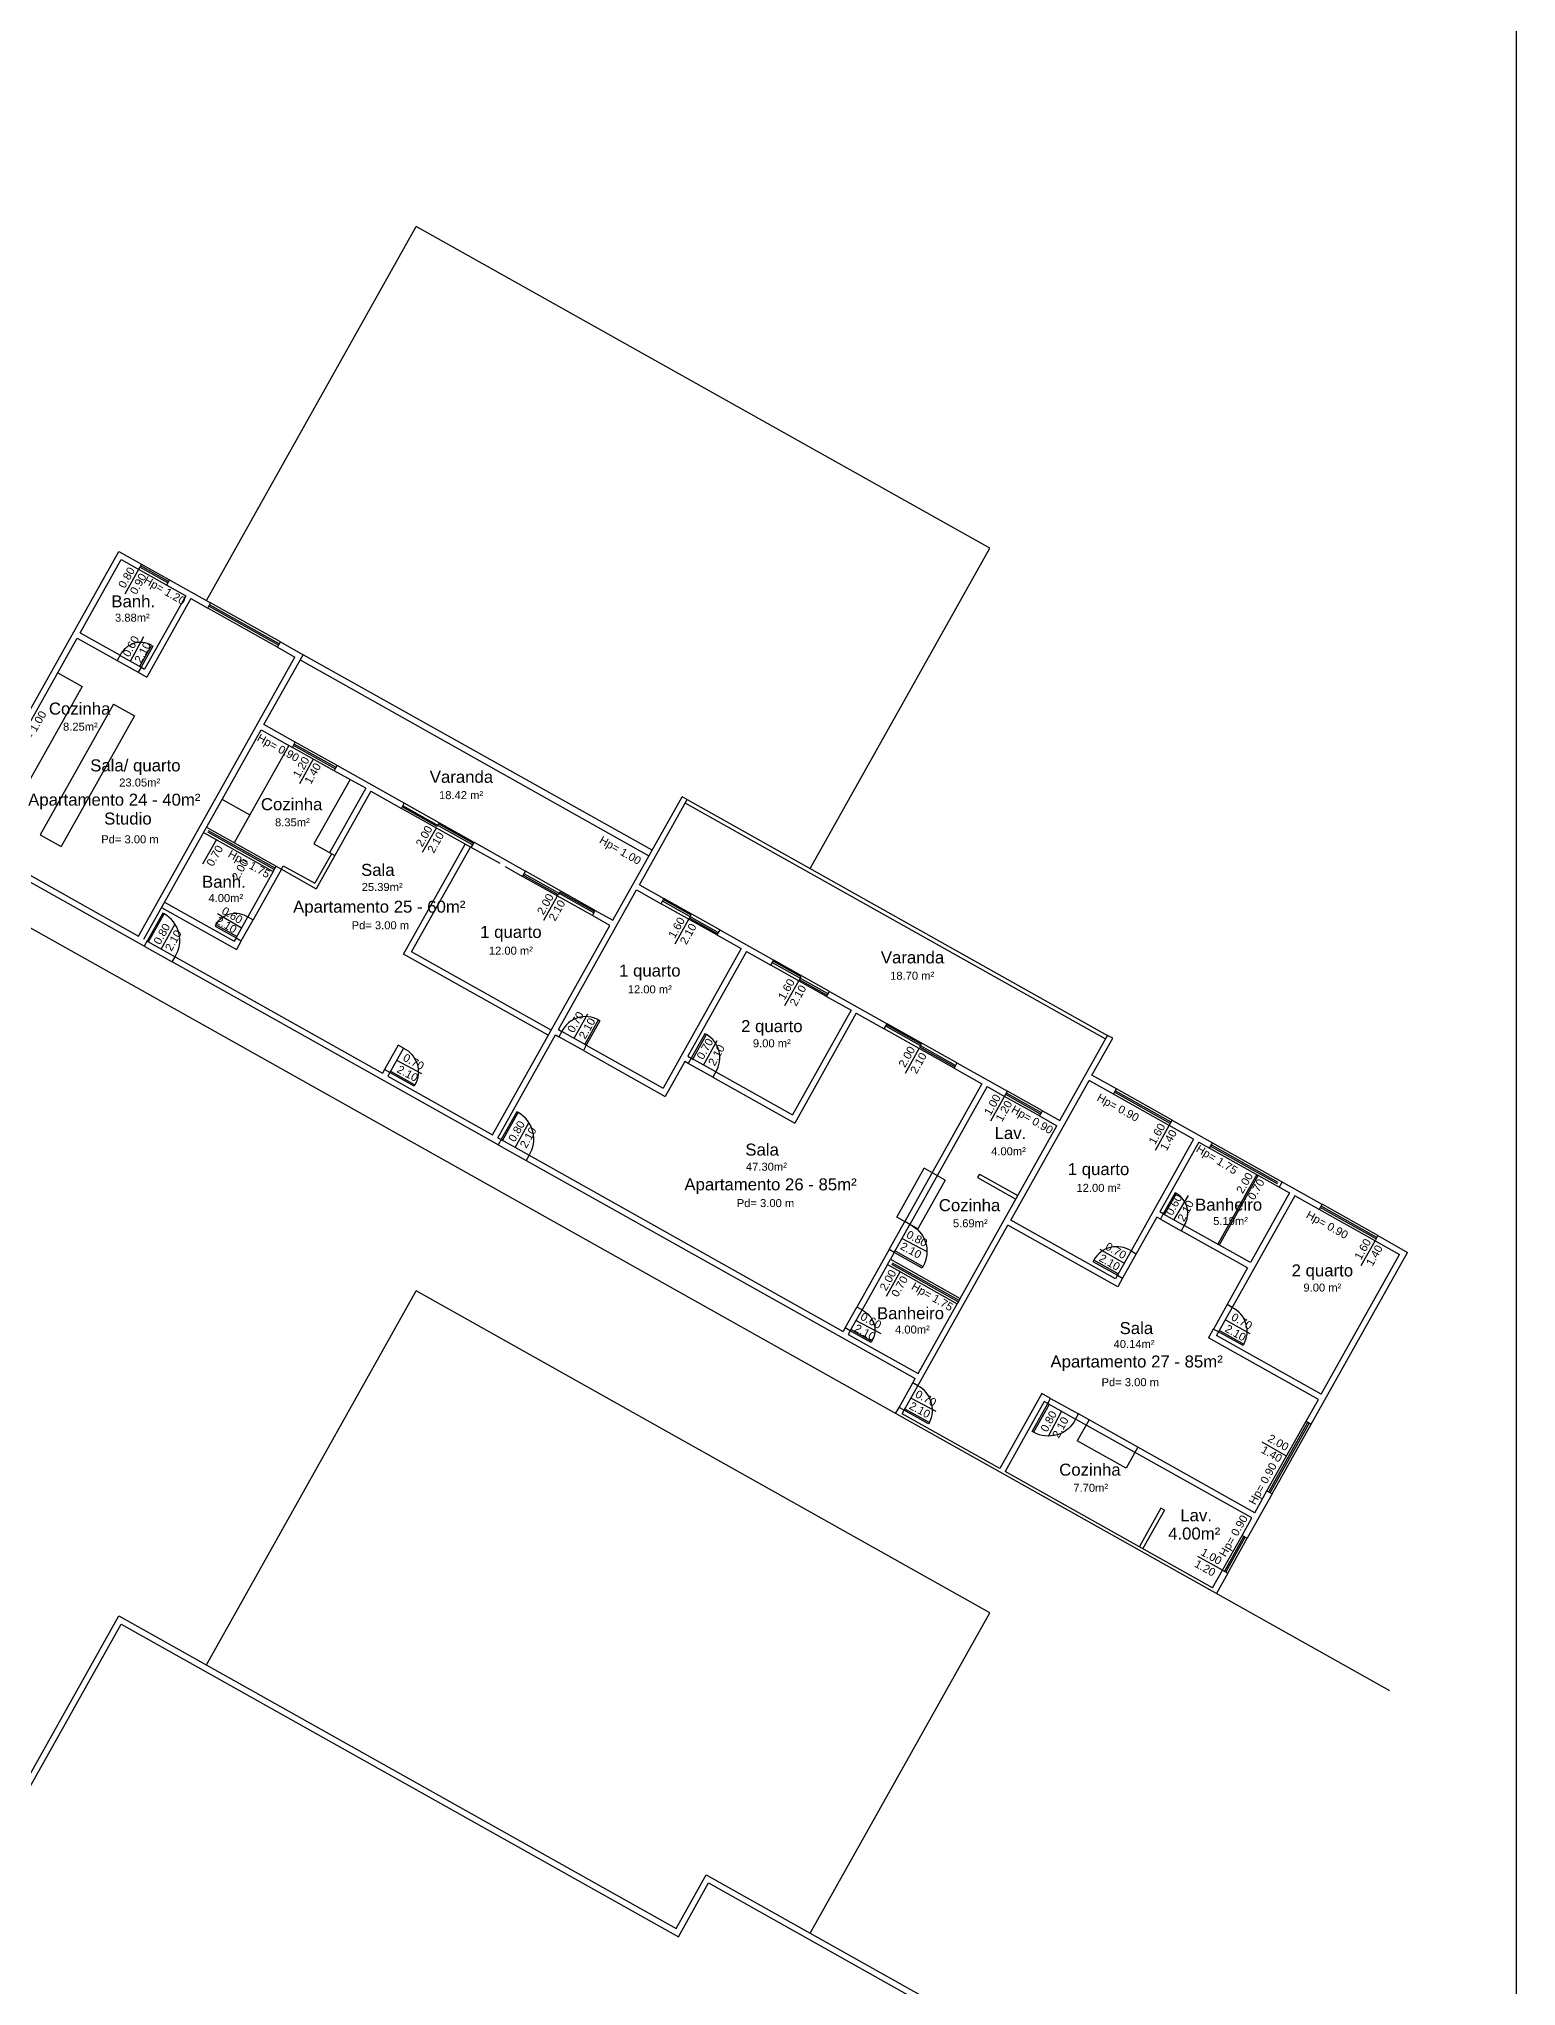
# Model space of a CAD drawing. Header units: millimetres. Extents: x -210 to 1173, y -437 to 320.
# Drawn here: x 755.02 to 791.96, y -262.36 to -213.69 of the extents above; entities that cross this region are included whole.
import ezdxf
from ezdxf.enums import TextEntityAlignment as Align

# ---------------------------------------------------------------- set-up
doc = ezdxf.new("R2010")
doc.units = ezdxf.units.MM
doc.header["$LTSCALE"] = 0.3
doc.linetypes.add('DASHED2', pattern=[9.525, 6.35, -3.175])
for name, color, linetype in [('CORTE', 6, 'Continuous'), ('COTAS', 1, 'Continuous'), ('ESQUADRIAS', 3, 'Continuous'), ('PISO', 1, 'Continuous'), ('PROJEÇÃO', 1, 'DASHED2'), ('TEXTOS', 2, 'Continuous'), ('VISTA', 2, 'Continuous')]:
    doc.layers.add(name, color=color, linetype=linetype)
doc.styles.add('2MM 1_100', font='ARIAL.TTF', dxfattribs={"height": 0.2})
doc.styles.add('3MM 1_100', font='ARIAL.TTF', dxfattribs={"height": 0.3})

msp = doc.modelspace()

# ---------------------------------------------------------------- linework, layer by layer
msp.add_line((788.803, -254.98), (745.245, -230.546))
at = {"layer": 'CORTE'}
for p, q in [((791.962, -173.888), (791.962, -218.888)), ((791.962, -216.856), (791.962, -261.856)), ((753.034, -233.605), (757.021, -226.496)), ((756.051, -228.532), (757.078, -226.701)), ((757.021, -226.496), (759.315, -227.783)), ((757.078, -226.701), (758.692, -227.606)), ((758.692, -227.606), (757.665, -229.438)), ((758.823, -227.679), (757.723, -229.642)), ((758.823, -227.679), (759.242, -227.914)), ((759.242, -227.914), (759.315, -227.783)), ((753.165, -233.678), (755.978, -228.663)), ((755.978, -228.663), (756.981, -229.226)), ((756.051, -228.532), (757.055, -229.095)), ((760.986, -228.892), (761.06, -228.761)), ((761.06, -228.761), (761.629, -229.081)), ((756.573, -228.991), (756.573, -228.991)), ((757.055, -229.095), (756.981, -229.226)), ((757.511, -236.116), (761.424, -229.138)), ((760.65, -230.825), (761.629, -229.081)), ((760.986, -228.892), (761.424, -229.138)), ((757.578, -229.389), (757.505, -229.52)), ((757.505, -229.52), (757.723, -229.642)), ((757.578, -229.389), (757.665, -229.438)), ((757.642, -236.189), (760.577, -230.956)), ((760.577, -230.956), (761.361, -231.396)), ((761.434, -231.265), (760.65, -230.825)), ((761.361, -231.396), (761.434, -231.265)), ((762.408, -231.983), (762.481, -231.852)), ((763.195, -232.417), (762.408, -231.983)), ((764.159, -232.793), (762.481, -231.852)), ((763.195, -232.417), (762.291, -234.029)), ((763.326, -232.49), (762.422, -234.103)), ((763.326, -232.49), (764.086, -232.924)), ((769.374, -235.717), (771.106, -232.629)), ((771.237, -232.702), (771.106, -232.629)), ((764.086, -232.924), (764.159, -232.793)), ((770.043, -234.831), (771.237, -232.702)), ((759.137, -233.522), (760.881, -234.5)), ((759.21, -233.391), (761.085, -234.442)), ((753.935, -234.11), (757.511, -236.116)), ((764.139, -236.566), (765.681, -233.817)), ((764.343, -236.508), (765.812, -233.89)), ((765.83, -233.902), (765.904, -233.771)), ((766.554, -234.299), (765.83, -233.902)), ((765.904, -233.77), (767.191, -234.494)), ((757.657, -236.366), (753.863, -234.238)), ((760.881, -234.5), (760.246, -235.634)), ((761.085, -234.442), (760.376, -235.707)), ((766.684, -234.373), (767.118, -234.625)), ((767.118, -234.625), (767.191, -234.494)), ((768.012, -238.45), (769.969, -234.961)), ((769.969, -234.961), (770.579, -235.304)), ((770.043, -234.831), (770.653, -235.173)), ((758.086, -235.397), (759.961, -236.449)), ((758.159, -235.266), (759.903, -236.244)), ((768.863, -235.602), (768.936, -235.472)), ((768.936, -235.472), (769.374, -235.717)), ((770.579, -235.304), (770.653, -235.173)), ((760.246, -235.634), (760.376, -235.707)), ((766.364, -241.08), (769.3, -235.848)), ((769.3, -235.848), (768.863, -235.602)), ((772.048, -235.955), (771.975, -236.086)), ((772.048, -235.955), (773.399, -236.713)), ((757.732, -236.232), (757.657, -236.366)), ((759.952, -236.157), (759.903, -236.244)), ((759.952, -236.157), (760.083, -236.231)), ((760.083, -236.231), (759.961, -236.449)), ((767.833, -238.465), (764.343, -236.508)), ((772.585, -236.428), (770.629, -239.917)), ((772.715, -236.502), (771.248, -239.119)), ((771.975, -236.086), (772.585, -236.428)), ((772.715, -236.502), (773.326, -236.844)), ((758.355, -236.758), (758.427, -236.629)), ((766.51, -241.332), (758.355, -236.758)), ((758.427, -236.629), (763.616, -239.539)), ((767.76, -238.595), (764.139, -236.566)), ((773.326, -236.844), (773.399, -236.713)), ((774.721, -237.627), (774.795, -237.496)), ((774.795, -237.496), (776.235, -238.304)), ((775.332, -237.969), (773.865, -240.586)), ((774.721, -237.627), (775.332, -237.969)), ((768.012, -238.45), (768.1, -238.498)), ((768.1, -238.498), (768.026, -238.629)), ((775.463, -238.042), (773.923, -240.79)), ((775.463, -238.042), (776.161, -238.434)), ((776.161, -238.434), (776.235, -238.304)), ((764.138, -238.915), (764.008, -238.842)), ((766.495, -241.154), (767.939, -238.581)), ((767.939, -238.581), (768.026, -238.63)), ((768.71, -238.841), (768.637, -238.972)), ((768.637, -238.972), (770.686, -240.122)), ((768.71, -238.841), (770.629, -239.917)), ((780.553, -240.725), (781.747, -238.597)), ((781.355, -239.594), (781.874, -238.668)), ((781.874, -238.668), (781.747, -238.597)), ((763.665, -239.452), (763.616, -239.539)), ((763.796, -239.525), (763.665, -239.452)), ((771.175, -239.249), (770.686, -240.122)), ((771.262, -239.298), (771.175, -239.249)), ((771.248, -239.119), (771.336, -239.168)), ((771.336, -239.168), (771.262, -239.298)), ((777.979, -239.282), (777.906, -239.413)), ((777.906, -239.413), (778.605, -239.804)), ((777.979, -239.282), (779.245, -239.991)), ((763.796, -239.525), (763.747, -239.613)), ((763.747, -239.613), (766.364, -241.08)), ((771.946, -239.51), (771.873, -239.641)), ((771.873, -239.641), (773.923, -240.79)), ((771.946, -239.51), (773.865, -240.586)), ((778.605, -239.804), (776.673, -243.25)), ((778.735, -239.878), (776.804, -243.323)), ((778.735, -239.878), (779.172, -240.122)), ((779.325, -243.214), (781.282, -239.725)), ((781.892, -240.067), (781.282, -239.725)), ((781.966, -239.936), (781.355, -239.594)), ((781.892, -240.067), (781.966, -239.936)), ((779.172, -240.122), (779.245, -239.991)), ((778.058, -245.173), (780.48, -240.856)), ((780.044, -240.612), (780.117, -240.481)), ((780.044, -240.611), (780.48, -240.856)), ((780.117, -240.481), (780.553, -240.725)), ((783.288, -240.849), (783.362, -240.718)), ((783.899, -241.191), (783.288, -240.849)), ((787.109, -242.826), (783.356, -240.718)), ((766.495, -241.154), (766.582, -241.203)), ((766.582, -241.203), (766.51, -241.332)), ((783.899, -241.191), (782.334, -243.982)), ((784.03, -241.264), (783.052, -243.008)), ((784.03, -241.264), (786.298, -242.536)), ((767.28, -241.594), (767.208, -241.723)), ((767.208, -241.723), (776.933, -247.178)), ((767.28, -241.594), (775.133, -245.997)), ((785.479, -242.074), (784.5, -243.818)), ((785.514, -242.094), (784.535, -243.838)), ((786.429, -242.609), (784.864, -245.4)), ((786.298, -242.536), (785.32, -244.278)), ((787.04, -242.951), (786.429, -242.608)), ((787.113, -242.82), (787.04, -242.951)), ((776.804, -243.323), (776.673, -243.25)), ((777.002, -247.357), (779.252, -243.344)), ((782, -244.884), (779.252, -243.344)), ((781.942, -244.68), (779.325, -243.214)), ((782.979, -243.139), (782.464, -244.056)), ((783.066, -243.187), (782.979, -243.139)), ((783.139, -243.057), (783.052, -243.008)), ((783.139, -243.057), (783.066, -243.187)), ((783.663, -243.35), (783.59, -243.481)), ((785.32, -244.278), (783.663, -243.35)), ((785.247, -244.409), (783.59, -243.481)), ((788.509, -243.602), (788.435, -243.733)), ((788.435, -243.733), (789.046, -244.075)), ((788.509, -243.602), (789.247, -244.024)), ((791.962, -243.468), (791.962, -288.468)), ((776.282, -243.948), (775.475, -245.387)), ((776.241, -244.326), (775.606, -245.46)), ((776.241, -244.326), (777.985, -245.304)), ((776.413, -244.021), (776.282, -243.948)), ((776.413, -244.021), (776.315, -244.195)), ((776.315, -244.195), (778.058, -245.173)), ((782.334, -243.982), (782.464, -244.056)), ((786.841, -248.313), (789.247, -244.024)), ((787.091, -247.564), (789.046, -244.075)), ((781.991, -244.593), (781.942, -244.68)), ((781.991, -244.593), (782.122, -244.666)), ((782.122, -244.666), (782, -244.884)), ((785.247, -244.409), (784.733, -245.326)), ((777.006, -247.048), (777.985, -245.304)), ((775.606, -245.46), (775.475, -245.387)), ((784.864, -245.4), (784.733, -245.326)), ((775.181, -245.91), (775.132, -245.998)), ((775.312, -245.984), (775.181, -245.91)), ((775.312, -245.984), (775.263, -246.071)), ((775.263, -246.071), (777.006, -247.048)), ((784.39, -245.937), (784.268, -246.155)), ((787.017, -247.695), (784.268, -246.155)), ((784.521, -246.01), (784.39, -245.937)), ((784.521, -246.01), (784.472, -246.097)), ((787.091, -247.564), (784.472, -246.097)), ((776.874, -247.285), (776.933, -247.178)), ((777.002, -247.357), (776.874, -247.285)), ((780.105, -247.548), (779.052, -249.425)), ((780.162, -247.752), (779.183, -249.498)), ((780.323, -247.67), (780.105, -247.548)), ((780.249, -247.801), (780.162, -247.752)), ((780.249, -247.801), (780.323, -247.67)), ((786.711, -248.24), (787.017, -247.695)), ((776.446, -248.048), (776.531, -247.895)), ((776.659, -247.967), (776.531, -247.895)), ((776.61, -248.054), (776.659, -247.967)), ((779.052, -249.425), (776.61, -248.054)), ((779.052, -249.425), (776.61, -248.054)), ((780.947, -248.192), (781.021, -248.061)), ((785.353, -250.66), (780.947, -248.192)), ((785.427, -250.529), (781.021, -248.061)), ((786.711, -248.24), (786.841, -248.313)), ((784.371, -252.411), (779.183, -249.498)), ((784.371, -252.411), (779.183, -249.498)), ((785.863, -250.057), (785.239, -251.169)), ((785.427, -250.529), (785.732, -249.984)), ((785.732, -249.984), (785.863, -250.057)), ((785.109, -251.096), (785.353, -250.66)), ((785.109, -251.096), (785.239, -251.169)), ((784.824, -251.604), (784.824, -251.604)), ((784.824, -251.604), (784.824, -251.604)), ((784.371, -252.411), (784.62, -251.968)), ((784.75, -252.042), (784.467, -252.547)), ((784.619, -251.968), (784.75, -252.042))]:
    msp.add_line(p, q, dxfattribs=at)
at = {"layer": 'COTAS'}
for p, q in [((757.177, -227.556), (757.521, -226.943)), ((757.316, -229.242), (757.647, -228.622)), ((761.544, -232.297), (761.888, -231.684)), ((764.618, -234.02), (764.962, -233.407)), ((759.46, -233.701), (759.116, -234.314)), ((759.486, -235.552), (760.092, -235.909)), ((767.65, -235.72), (767.994, -235.107)), ((758.422, -235.82), (758.078, -236.433)), ((770.932, -236.307), (771.275, -235.694)), ((773.678, -237.847), (774.022, -237.234)), ((768.405, -238.67), (768.749, -238.057)), ((771.641, -239.339), (771.985, -238.726)), ((776.69, -239.537), (777.034, -238.924)), ((763.967, -239.22), (764.587, -239.551)), ((778.828, -240.735), (779.172, -240.122)), ((766.931, -241.398), (767.274, -240.785)), ((782.944, -241.462), (783.288, -240.849)), ((785.481, -242.071), (785.157, -242.646)), ((783.758, -242.598), (783.401, -243.203)), ((776.608, -243.672), (777.228, -244.003)), ((788.092, -244.346), (788.435, -243.733)), ((781.549, -243.943), (782.162, -244.287)), ((776.218, -245.119), (776.562, -244.506)), ((775.459, -245.722), (776.079, -246.053)), ((784.694, -245.705), (785.307, -246.05)), ((776.831, -247.662), (777.451, -247.993)), ((780.267, -248.616), (780.598, -247.996)), ((786.222, -249.112), (785.609, -248.768)), ((784.619, -251.968), (784.006, -251.624))]:
    msp.add_line(p, q, dxfattribs=at)
at = {"layer": 'ESQUADRIAS'}
for p, q in [((761.013, -228.844), (759.269, -227.867)), ((761.033, -228.809), (759.288, -227.832)), ((762.434, -231.935), (761.388, -231.348)), ((762.454, -231.9), (761.407, -231.313)), ((764.979, -233.376), (764.107, -232.887)), ((765.867, -233.837), (764.123, -232.859)), ((765.018, -233.307), (764.979, -233.376)), ((765.89, -233.796), (765.018, -233.307)), ((768.008, -235.083), (767.135, -234.594)), ((768.899, -235.537), (767.155, -234.559)), ((768.047, -235.013), (768.008, -235.083)), ((768.919, -235.502), (768.047, -235.013)), ((772.012, -236.021), (770.616, -235.238)), ((771.333, -235.595), (770.636, -235.203)), ((771.294, -235.664), (771.333, -235.595)), ((771.992, -236.056), (771.294, -235.664)), ((774.758, -237.561), (773.363, -236.779)), ((774.08, -237.135), (773.382, -236.744)), ((774.041, -237.205), (774.08, -237.135)), ((774.739, -237.596), (774.041, -237.205)), ((777.942, -239.347), (776.198, -238.369)), ((777.09, -238.823), (776.218, -238.334)), ((777.051, -238.893), (777.09, -238.823)), ((777.923, -239.382), (777.051, -238.893)), ((780.071, -240.563), (779.198, -240.074)), ((780.09, -240.529), (779.218, -240.039)), ((783.315, -240.801), (781.919, -240.019)), ((783.335, -240.766), (781.939, -239.984)), ((788.482, -243.65), (787.086, -242.868)), ((788.462, -243.685), (787.066, -242.903)), ((785.78, -250.011), (786.758, -248.266)), ((785.815, -250.03), (786.793, -248.286)), ((784.667, -251.995), (785.157, -251.123)), ((784.702, -252.015), (785.191, -251.142))]:
    msp.add_line(p, q, dxfattribs=at)
for points in [[(757.578, -229.389), (757.543, -229.369), (757.836, -228.846), (757.871, -228.865)], [(757.729, -236.238), (757.764, -236.257), (758.155, -235.56), (758.12, -235.54)], [(768.71, -238.841), (768.675, -238.821), (769.017, -238.211), (769.052, -238.23)], [(771.336, -239.168), (771.371, -239.187), (771.713, -238.577), (771.678, -238.557)], [(766.582, -241.203), (766.617, -241.222), (767.008, -240.524), (766.974, -240.505)], [(783.139, -243.057), (783.174, -243.076), (783.468, -242.553), (783.433, -242.533)], [(781.991, -244.593), (782.011, -244.558), (781.4, -244.215), (781.381, -244.25)], [(784.523, -246.011), (784.542, -245.976), (785.153, -246.318), (785.134, -246.353)], [(776.679, -247.932), (777.289, -248.275), (777.269, -248.31), (776.659, -247.967)]]:
    msp.add_lwpolyline(points, close=True, dxfattribs=at)
at = {"layer": 'ESQUADRIAS', "extrusion": (-5.9867e-17, -1.0683e-16, -1)}
msp.add_lwpolyline([(-759.952, -236.157), (-759.972, -236.122), (-759.448, -235.829), (-759.429, -235.864)], close=True, dxfattribs=at)
at = {"layer": 'ESQUADRIAS', "extrusion": (-5.99217e-17, -1.06799e-16, -1)}
msp.add_lwpolyline([(-763.796, -239.525), (-763.815, -239.49), (-764.426, -239.833), (-764.406, -239.868)], close=True, dxfattribs=at)
at = {"layer": 'ESQUADRIAS', "extrusion": (-5.98874e-17, -1.06818e-16, -1)}
for points in [[(-776.413, -244.021), (-776.432, -243.986), (-777.13, -244.377), (-777.11, -244.412)], [(-775.312, -245.984), (-775.332, -245.949), (-775.855, -246.242), (-775.836, -246.277)]]:
    msp.add_lwpolyline(points, close=True, dxfattribs=at)
at = {"layer": 'ESQUADRIAS', "extrusion": (3.07119e-13, 8.67055e-14, -1), "elevation": 0}
msp.add_lwpolyline([(-780.249, -247.801), (-780.284, -247.82), (-779.893, -248.518), (-779.858, -248.499)], close=True, dxfattribs=at)
at = {"layer": 'PISO', "extrusion": (1.06843e-16, -5.98433e-17, -1)}
for p, q in [((756.981, -229.226), (757.505, -229.52)), ((757.055, -229.096), (757.578, -229.389))]:
    msp.add_line(p, q, dxfattribs=at)
at = {"layer": 'PISO'}
for p, q in [((765.83, -233.902), (764.086, -232.924)), ((765.904, -233.771), (764.159, -232.793)), ((762.335, -234.054), (761.919, -234.795)), ((762.422, -234.103), (761.958, -234.931)), ((761.085, -234.442), (761.134, -234.355)), ((761.085, -234.442), (761.958, -234.931)), ((761.134, -234.355), (761.919, -234.795)), ((768.936, -235.472), (767.192, -234.493)), ((768.863, -235.602), (767.118, -234.624)), ((771.975, -236.086), (770.579, -235.304)), ((772.048, -235.955), (770.653, -235.173)), ((759.952, -236.157), (760.246, -235.634)), ((760.083, -236.231), (760.376, -235.707)), ((774.721, -237.627), (773.326, -236.844)), ((774.795, -237.496), (773.399, -236.713)), ((768.71, -238.841), (768.1, -238.498)), ((777.906, -239.413), (776.161, -238.434)), ((777.979, -239.282), (776.235, -238.304)), ((768.637, -238.972), (768.026, -238.629)), ((771.873, -239.641), (771.262, -239.298)), ((771.946, -239.51), (771.336, -239.168)), ((776.282, -243.948), (776.673, -243.25)), ((776.413, -244.021), (776.804, -243.323)), ((782.334, -243.982), (781.991, -244.593)), ((782.465, -244.056), (782.122, -244.666)), ((759.212, -254.336), (764.457, -244.984)), ((778.804, -253.03), (764.457, -244.984)), ((775.181, -245.91), (775.475, -245.387)), ((775.312, -245.984), (775.606, -245.46)), ((784.733, -245.327), (784.392, -245.938)), ((784.864, -245.4), (784.523, -246.011)), ((776.531, -247.895), (776.874, -247.285)), ((776.659, -247.967), (777.002, -247.357)), ((780.323, -247.67), (781.021, -248.061)), ((780.249, -247.801), (780.947, -248.192)), ((774.313, -261.039), (778.804, -253.03))]:
    msp.add_line(p, q, dxfattribs=at)
at = {"layer": 'PISO', "extrusion": (1.06818e-16, -5.98874e-17, -1)}
for p, q in [((757.657, -236.366), (758.355, -236.758)), ((757.729, -236.238), (758.427, -236.629)), ((766.51, -241.332), (767.208, -241.723)), ((766.582, -241.203), (767.28, -241.594))]:
    msp.add_line(p, q, dxfattribs=at)
at = {"layer": 'PISO', "extrusion": (-5.99217e-17, -1.06799e-16, -1)}
for p, q in [((764.007, -238.841), (763.665, -239.452)), ((764.138, -238.915), (763.796, -239.525))]:
    msp.add_line(p, q, dxfattribs=at)
at = {"layer": 'PISO', "extrusion": (1.06837e-16, -5.98539e-17, -1)}
for p, q in [((783.066, -243.187), (783.59, -243.481)), ((783.139, -243.057), (783.663, -243.35))]:
    msp.add_line(p, q, dxfattribs=at)
at = {"layer": 'PISO'}
for centre, radius, start, end in [((757.562, -229.335), 0.561, 60.7465, 154.6964), ((757.783, -236.223), 0.761, 327.7853, 60.7229), ((768.694, -238.787), 0.661, 60.7386, 154.1079), ((771.39, -239.153), 0.661, 327.3472, 60.7166), ((766.636, -241.188), 0.761, 327.7853, 60.7229), ((783.193, -243.042), 0.561, 326.791, 60.7409), ((781.977, -244.539), 0.661, 57.3234, 150.6928), ((784.576, -245.995), 0.661, 330.7889, 64.1583), ((776.686, -247.96), 0.681, 332.3678, 62.3678)]:
    msp.add_arc(centre, radius, start, end, dxfattribs=at)
at = {"layer": 'PISO', "extrusion": (-5.9867e-17, -1.0683e-16, -1)}
msp.add_arc((-759.938, -236.103), 0.561, 29.2661, 123.216, dxfattribs=at)
at = {"layer": 'PISO', "extrusion": (-5.99217e-17, -1.06799e-16, -1)}
msp.add_arc((-763.849, -239.509), 0.661, 115.9261, 209.2955, dxfattribs=at)
at = {"layer": 'PISO', "extrusion": (-5.98874e-17, -1.06818e-16, -1)}
for centre, radius, start, end in [((-776.481, -243.999), 0.749, 115.506, 209.6781), ((-775.365, -245.968), 0.561, 115.3272, 209.2771)]:
    msp.add_arc(centre, radius, start, end, dxfattribs=at)
at = {"layer": 'PISO', "extrusion": (3.07119e-13, 8.67055e-14, -1)}
msp.add_arc((-780.265, -247.854), 0.761, 206.3215, 299.2591, dxfattribs=at)
at = {"layer": 'PROJEÇÃO'}
for p, q in [((757.521, -226.943), (757.594, -226.812)), ((758.246, -227.286), (757.548, -226.895)), ((758.265, -227.251), (757.567, -226.86)), ((758.219, -227.334), (758.292, -227.204)), ((760.908, -234.452), (759.164, -233.474)), ((760.928, -234.417), (759.183, -233.439)), ((760.881, -234.5), (760.955, -234.369)), ((784.297, -241.418), (784.37, -241.288)), ((784.324, -241.37), (786.068, -242.348)), ((784.343, -241.335), (786.088, -242.314)), ((786.041, -242.396), (786.115, -242.265)), ((776.241, -244.326), (776.315, -244.195)), ((778.013, -245.257), (776.268, -244.279)), ((778.032, -245.222), (776.288, -244.244)), ((778.058, -245.173), (777.985, -245.304))]:
    msp.add_line(p, q, dxfattribs=at)
at = {"layer": 'VISTA'}
for p, q in [((759.212, -227.725), (764.457, -218.372)), ((778.804, -226.418), (764.457, -218.372)), ((774.313, -234.428), (778.804, -226.418)), ((761.06, -228.761), (759.315, -227.783)), ((760.986, -228.892), (759.242, -227.914)), ((761.555, -229.212), (770.278, -234.104)), ((770.354, -233.97), (761.629, -229.081)), ((755.491, -229.531), (756.102, -229.874)), ((756.102, -229.874), (754.269, -233.145)), ((756.887, -230.314), (755.054, -233.585)), ((757.411, -230.607), (755.577, -233.878)), ((756.887, -230.314), (757.41, -230.607)), ((761.273, -231.347), (760.299, -233.084)), ((762.408, -231.983), (761.361, -231.396)), ((762.481, -231.852), (761.434, -231.265)), ((762.803, -232.197), (761.899, -233.809)), ((759.6, -232.692), (760.299, -233.084)), ((760.299, -233.084), (759.908, -233.782)), ((771.188, -232.79), (781.696, -238.683)), ((771.237, -232.702), (781.747, -238.597)), ((755.054, -233.585), (755.577, -233.878)), ((761.899, -233.809), (762.422, -234.103)), ((783.362, -240.718), (781.966, -239.936)), ((780.044, -240.611), (779.172, -240.122)), ((780.117, -240.481), (779.245, -239.991)), ((783.288, -240.849), (781.892, -240.067)), ((776.477, -243.14), (777.161, -241.919)), ((777.685, -242.212), (777, -243.433)), ((777.685, -242.212), (777.161, -241.919)), ((778.493, -242.15), (779.453, -242.688)), ((778.542, -242.062), (778.493, -242.15)), ((778.542, -242.062), (779.502, -242.6)), ((788.509, -243.602), (787.113, -242.82)), ((777, -243.433), (776.477, -243.14)), ((788.435, -243.733), (787.04, -242.951)), ((781.282, -248.207), (780.989, -248.731)), ((785.732, -249.984), (786.711, -248.24)), ((782.211, -249.415), (780.989, -248.731)), ((785.863, -250.057), (786.841, -248.313)), ((782.504, -248.892), (782.211, -249.415)), ((783.081, -250.419), (782.543, -251.377)), ((783.168, -250.467), (782.63, -251.426)), ((783.168, -250.467), (783.081, -250.419)), ((784.619, -251.968), (785.109, -251.096)), ((784.75, -252.042), (785.239, -251.169)), ((753.035, -260.217), (757.02, -253.107)), ((757.02, -253.107), (770.957, -260.923)), ((753.092, -260.421), (757.078, -253.312)), ((757.078, -253.312), (771.015, -261.128)), ((770.957, -260.923), (771.711, -259.58)), ((771.015, -261.128), (771.768, -259.785)), ((771.711, -259.58), (781.874, -265.28)), ((771.768, -259.785), (781.67, -265.337))]:
    msp.add_line(p, q, dxfattribs=at)

# ---------------------------------------------------------------- texts
at = {"layer": 'TEXTOS', "style": '2MM 1_100'}
for s, rotation, p in [('0.80', 60.7166, (757.212, -227.151)), ('0.90', 60.7166, (757.502, -227.308)), ('Hp= 1.20', 330.1792, (758.17, -227.473)), ('0.60', 61.9287, (757.321, -228.87)), ('2.10', 61.9287, (757.614, -229.021)), ('Hp= 1.00', 60.1759, (754.85, -231.003)), ('Hp= 0.90', 331.254, (761.007, -231.406)), ('1.20', 60.7166, (761.579, -231.891)), ('1.40', 60.7166, (761.869, -232.048)), ('2.00', 60.7166, (764.653, -233.615)), ('2.10', 60.7166, (764.943, -233.772)), ('Hp= 1.00', 330.1792, (769.562, -233.97)), ('0.70', 60.7166, (759.418, -234.106)), ('Hp= 1.75', 331.254, (760.28, -234.31)), ('2.00', 60.7166, (760.051, -234.452)), ('2.00', 60.7166, (767.686, -235.314)), ('0.60', 329.5046, (759.857, -235.592)), ('2.10', 60.7166, (767.976, -235.471)), ('0.80', 60.7166, (758.095, -236.06)), ('2.10', 60.7166, (758.382, -236.223)), ('2.10', 329.5046, (759.711, -235.832)), ('1.60', 60.7166, (770.967, -235.901)), ('2.10', 60.7166, (771.257, -236.059)), ('1.60', 60.7166, (773.713, -237.442)), ('2.10', 60.7166, (774.003, -237.599)), ('0.70', 60.7166, (768.44, -238.264)), ('2.10', 60.7166, (768.73, -238.421)), ('0.70', 60.7166, (771.676, -238.933)), ('2.10', 60.7166, (771.966, -239.09)), ('2.00', 60.7166, (776.725, -239.131)), ('2.10', 331.9287, (764.242, -239.548)), ('0.70', 331.9287, (764.393, -239.255)), ('2.10', 60.7166, (777.015, -239.288)), ('1.00', 60.7166, (778.863, -240.33)), ('1.20', 60.7166, (779.153, -240.487)), ('Hp= 0.90', 330.1792, (779.863, -240.703)), ('Hp= 0.90', 331.2415, (782.01, -240.4)), ('0.80', 60.7166, (766.966, -240.992)), ('2.10', 60.7166, (767.256, -241.149)), ('1.60', 60.7041, (782.98, -241.056)), ('1.40', 60.7041, (783.269, -241.214)), ('Hp= 1.75', 328.7078, (784.481, -241.7)), ('2.00', 60.1352, (785.173, -242.285)), ('0.70', 60.1352, (785.461, -242.445)), ('0.60', 61.9287, (783.406, -242.831)), ('2.10', 61.9287, (783.699, -242.982)), ('Hp= 0.90', 331.2415, (787.24, -243.332)), ('2.10', 331.9287, (776.83, -243.97)), ('0.80', 331.9287, (776.981, -243.677)), ('0.70', 330.7404, (781.955, -243.979)), ('1.60', 60.7041, (788.127, -243.94)), ('1.40', 60.7041, (788.417, -244.097)), ('2.10', 330.7404, (781.798, -244.269)), ('2.00', 60.7166, (776.253, -244.714)), ('0.70', 60.7166, (776.543, -244.871)), ('Hp= 1.75', 330.1792, (777.366, -245.128)), ('0.60', 331.9287, (775.831, -245.727)), ('0.70', 330.7404, (785.104, -245.743)), ('2.10', 331.9287, (775.68, -246.02)), ('2.10', 330.7404, (784.947, -246.033)), ('0.70', 331.9287, (777.203, -247.667)), ('2.10', 331.9287, (777.052, -247.96)), ('0.80', 61.9107, (780.272, -248.244)), ('2.10', 61.9107, (780.566, -248.395)), ('2.00', 330.7199, (786.017, -248.775)), ('1.40', 330.7199, (785.852, -249.061)), ('Hp= 0.90', 61.2573, (785.626, -249.802)), ('Hp= 0.90', 60.1759, (784.892, -251.108)), ('1.00', 330.7133, (784.344, -251.621)), ('1.20', 330.7133, (784.186, -251.911))]:
    msp.add_text(s, height=0.2, rotation=rotation, dxfattribs=at).set_placement(p, align=Align.MIDDLE_CENTER)
at = {"layer": 'TEXTOS'}
for s, height, style, p in [('Banh.', 0.3, '3MM 1_100', (757.38, -227.746)), ('3.88m²', 0.2, '2MM 1_100', (757.359, -228.154)), ('Cozinha', 0.3, '3MM 1_100', (756.04, -230.427)), ('8.25m²', 0.2, '2MM 1_100', (756.059, -230.879)), ('Sala/ quarto', 0.3, '3MM 1_100', (757.434, -231.847)), ('23.05m²', 0.2, '2MM 1_100', (757.542, -232.275)), ('Varanda', 0.3, '3MM 1_100', (765.588, -232.133)), ('Apartamento 24 - 40m²', 0.3, '3MM 1_100', (756.907, -232.704)), ('Cozinha', 0.3, '3MM 1_100', (761.342, -232.817)), ('18.42 m²', 0.2, '2MM 1_100', (765.579, -232.591)), ('Studio', 0.3, '3MM 1_100', (757.247, -233.176)), ('Pd= 3.00 m', 0.2, '2MM 1_100', (757.298, -233.694)), ('8.35m²', 0.2, '2MM 1_100', (761.361, -233.27)), ('Banh.', 0.3, '3MM 1_100', (759.648, -234.756)), ('Sala', 0.3, '3MM 1_100', (763.497, -234.459)), ('4.00m²', 0.2, '2MM 1_100', (759.696, -235.163)), ('25.39m²', 0.2, '2MM 1_100', (763.606, -234.887)), ('Apartamento 25 - 60m²', 0.3, '3MM 1_100', (763.533, -235.379)), ('Pd= 3.00 m', 0.2, '2MM 1_100', (763.56, -235.844)), ('1 quarto', 0.3, '3MM 1_100', (766.825, -236.01)), ('12.00 m²', 0.2, '2MM 1_100', (766.825, -236.479)), ('Varanda', 0.3, '3MM 1_100', (776.869, -236.647)), ('1 quarto', 0.3, '3MM 1_100', (770.299, -236.976)), ('18.70 m²', 0.2, '2MM 1_100', (776.86, -237.105)), ('12.00 m²', 0.2, '2MM 1_100', (770.299, -237.446)), ('2 quarto', 0.3, '3MM 1_100', (773.35, -238.365)), ('9.00 m²', 0.2, '2MM 1_100', (773.35, -238.794)), ('Lav.', 0.3, '3MM 1_100', (779.317, -241.038)), ('Sala', 0.3, '3MM 1_100', (773.107, -241.452)), ('4.00m²', 0.2, '2MM 1_100', (779.269, -241.494)), ('47.30m²', 0.2, '2MM 1_100', (773.215, -241.88)), ('1 quarto', 0.3, '3MM 1_100', (781.52, -241.939)), ('Apartamento 26 - 85m²', 0.3, '3MM 1_100', (773.318, -242.321)), ('12.00 m²', 0.2, '2MM 1_100', (781.52, -242.408)), ('Pd= 3.00 m', 0.2, '2MM 1_100', (773.192, -242.789)), ('Cozinha', 0.3, '3MM 1_100', (778.295, -242.841)), ('Banheiro', 0.3, '3MM 1_100', (784.774, -242.829)), ('5.69m²', 0.2, '2MM 1_100', (778.314, -243.293)), ('5.19m²', 0.2, '2MM 1_100', (784.822, -243.237)), ('2 quarto', 0.3, '3MM 1_100', (787.118, -244.472)), ('9.00 m²', 0.2, '2MM 1_100', (787.118, -244.901)), ('Banheiro', 0.3, '3MM 1_100', (776.818, -245.542)), ('Sala', 0.3, '3MM 1_100', (782.467, -245.914)), ('4.00m²', 0.2, '2MM 1_100', (776.866, -245.95)), ('40.14m²', 0.2, '2MM 1_100', (782.409, -246.312)), ('Apartamento 27 - 85m²', 0.3, '3MM 1_100', (782.473, -246.749)), ('Pd= 3.00 m', 0.2, '2MM 1_100', (782.314, -247.266)), ('Cozinha', 0.3, '3MM 1_100', (781.305, -249.453)), ('7.70m²', 0.2, '2MM 1_100', (781.324, -249.906)), ('Lav.', 0.3, '3MM 1_100', (783.961, -250.593)), ('4.00m²', 0.3, '3MM 1_100', (783.913, -251.05))]:
    msp.add_text(s, height=height, dxfattribs=dict(at, style=style)).set_placement(p, align=Align.MIDDLE_CENTER)

doc.saveas('drawing.dxf')
